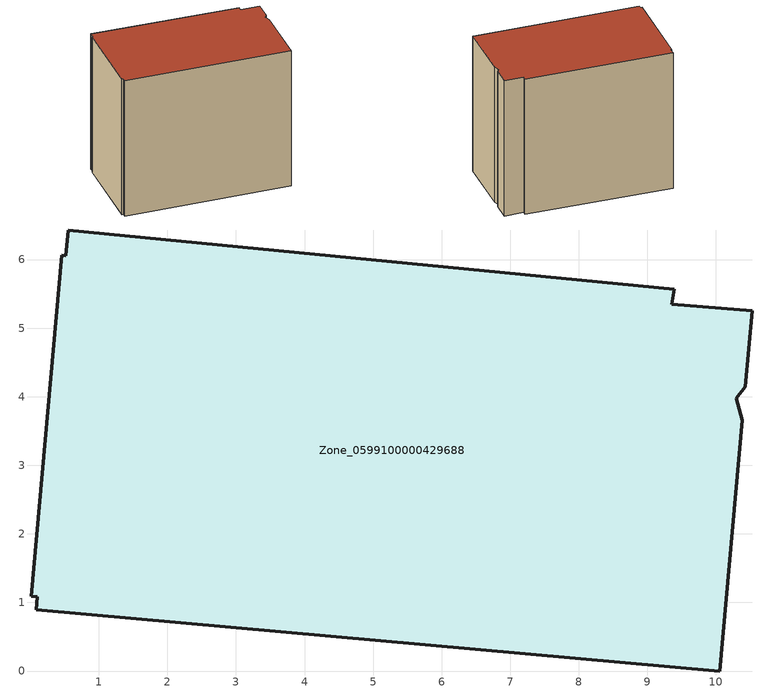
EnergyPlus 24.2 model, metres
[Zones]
Zone_0599100000429688
 floor ground (C_G): 10.43,4.14 10.3,3.98 10.38,3.65 10.05,0 0.09,0.89 0.1,1.08 0.02,1.09 0.46,6.06 0.52,6.06 0.55,6.43 9.39,5.57 9.36,5.35 10.53,5.25 z0
 wall outside (C_F): 10.05,0 10.38,3.65 10.3,3.98 10.43,4.14 10.53,5.25 9.36,5.35 9.39,5.57 0.55,6.43 0.52,6.06 0.46,6.06 0.02,1.09 0.1,1.08 0.09,0.89 10.05,0 z0:8.88
 roof outside (C_R): 10.38,3.65 10.3,3.98 10.43,4.14 10.53,5.25 9.36,5.35 9.39,5.57 0.55,6.43 0.52,6.06 0.46,6.06 0.02,1.09 0.1,1.08 0.09,0.89 10.05,0 z8.88
[BUILDING]
Pand.0599100000429688: North Axis=0; Terrain=City; Loads Convergence Tolerance Value=0.04; Temperature Convergence Tolerance Value=0.4; Solar Distribution=FullExterior; Maximum Number of Warmup Days=25; Minimum Number of Warmup Days=1
[Site:Location]
Rotterdam.The.Hague.AP_ZH_NLD Design_Conditions: Latitude=51.96; Longitude=4.45; Time Zone=1; Elevation=-4.5
[SITE:GROUNDTEMPERATURE:BUILDINGSURFACE]
18, 18, 18, 18, 18, 18, 18, 18, 18, 18, 18, 18
[MATERIAL] Thermal Absorptance=0.9; Solar Absorptance=0.7; Visible Absorptance=0.7
Name | Roughness | Thickness | Conductivity | Density | Specific Heat
G.TC.2006-2014 | MediumSmooth | 0.15 | 0.06 | 540 | 1210
F.TC.2006-2014 | Rough | 0.3 | 0.12 | 1920 | 840
R.TC.2006-2014 | MediumRough | 0.2 | 0.08 | 1500 | 1000
[CONSTRUCTION]
C_G: G.TC.2006-2014
C_F: F.TC.2006-2014
C_R: R.TC.2006-2014
[ZONE]
Zone_0599100000429688: Type=1; Multiplier=1; Ceiling Height=Autocalculate; Volume=Autocalculate; Floor Area=autocalculate; Part of Total Floor Area=Yes
[ZONEINFILTRATION:DESIGNFLOWRATE]
Infil_Zone_0599100000429688: Zone or ZoneList or Space or SpaceList=Zone_0599100000429688; Schedule=AlwaysOn; Design Flow Rate Calculation Method=Flow/Area; Flow Rate per Floor Area=0.0015; Constant Term Coefficient=1; Temperature Term Coefficient=0; Velocity Term Coefficient=0; Velocity Squared Term Coefficient=0
[HVACTEMPLATE:ZONE:IDEALLOADSAIRSYSTEM]
Zone_0599100000429688: Maximum Heating Supply Air Temperature=50; Minimum Cooling Supply Air Temperature=13; Maximum Heating Supply Air Humidity Ratio=0.0156; Minimum Cooling Supply Air Humidity Ratio=0.0077; Heating Limit=NoLimit; Cooling Limit=NoLimit; Dehumidification Control Type=ConstantSensibleHeatRatio; Cooling Sensible Heat Ratio=0.7; Dehumidification Setpoint=60; Humidification Control Type=None; Humidification Setpoint=30; Outdoor Air Method=None; Outdoor Air Flow Rate per Person=0.00944; Outdoor Air Flow Rate per Zone Floor Area=0; Outdoor Air Flow Rate per Zone=0; Demand Controlled Ventilation Type=None; Outdoor Air Economizer Type=NoEconomizer; Heat Recovery Type=None; Sensible Heat Recovery Effectiveness=0.7; Latent Heat Recovery Effectiveness=0.65
[ZONECONTROL:THERMOSTAT]
ThermostatControl_Zone_0599100000429688: Zone or ZoneList=Zone_0599100000429688; Control Type Schedule=DualSetpointControlType; Control 1=Thermostat_Zone_0599100000429688; Temperature Difference Between Cutout And Setpoint=0
[THERMOSTATSETPOINT:DUALSETPOINT]
Thermostat_Zone_0599100000429688: Heating Setpoint Temperature Schedule=HeatingSetpoint_Zone_0599100000429688; Cooling Setpoint Temperature Schedule=CoolingSetpoint_Zone_0599100000429688
[SCHEDULE:COMPACT]
HeatingSetpoint_Zone_0599100000429688: Through: 12/31, For: AllDays, Until: 24:00, 21
CoolingSetpoint_Zone_0599100000429688: Through: 12/31, For: AllDays, Until: 24:00, 24
DualSetpointControlType: Through: 12/31, For: AllDays, Until: 24:00, 4
AlwaysOn: Through: 12/31, For: AllDays, Until: 24:00, 1
